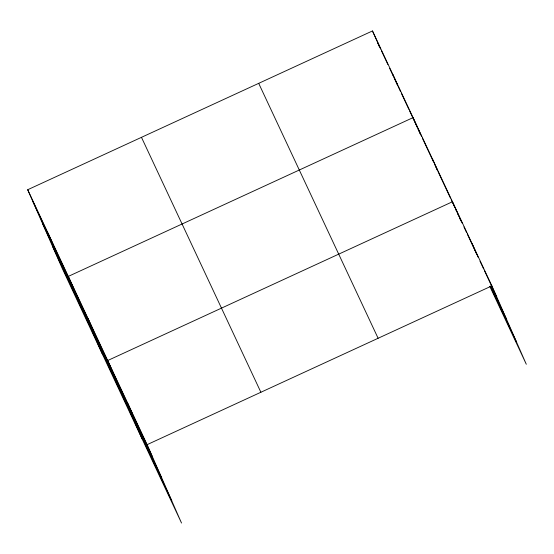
<?xml version="1.0" encoding="UTF-8"?>
<svg xmlns="http://www.w3.org/2000/svg" width="554" height="554" viewBox="0 0 554 554"><rect width="100%" height="100%" fill="white"/><g stroke="black" fill="none" stroke-linecap="round" stroke-linejoin="round"><path stroke-width="0.83" d="M27.7 189.731L147.115 444.654L181.532 523.052L62.117 268.129L27.7 189.731L372.468 30.948L491.883 285.871L526.3 364.269L489.812 286.376M147.115 444.654L491.883 285.871M380.633 49.071L372.468 30.948M381.36 50.622L387.883 64.548M389.697 68.419L393.319 76.154M394.046 77.705L397.308 84.672M398.035 86.216L400.57 91.632M401.297 93.183L408.907 109.436M409.635 110.98L417.245 127.233M421.622 136.568L417.972 128.777L420.403 134.324M422.349 138.126L433.297 161.498M435.119 165.39L437.674 170.84L432.778 159.684M438.041 171.622L450.444 198.103M451.178 199.662L454.82 207.452M455.554 209.01L457.015 212.127L452.479 201.746L107.705 360.529L142.122 438.927M462.119 223.033L457.375 212.902L458.767 216.074M463.947 226.925L466.496 232.375M467.23 233.933L477.077 254.965L472.181 243.808M477.444 255.747L478.178 257.305M479.999 261.197L483.649 268.988M484.376 270.546L496.786 297.027M491.197 286.501L506.522 319.222M490.29 285.996L516.557 342.081M258.697 83.342L378.112 338.265M141.471 137.33L260.886 392.253M32.596 200.894L152.011 455.817M42.339 223.082L161.754 478.005M52.374 245.941L171.788 500.864M459.467 217.66L460.859 220.831M417.647 128.036L413.069 117.621L68.301 276.404L102.719 354.802M392.772 74.284L397.668 85.441M377.717 42.9L379.455 46.861M127.413 402.592L132.309 413.755M88.003 318.467L92.906 329.63M47.997 233.068L52.9 244.231"/></g></svg>
